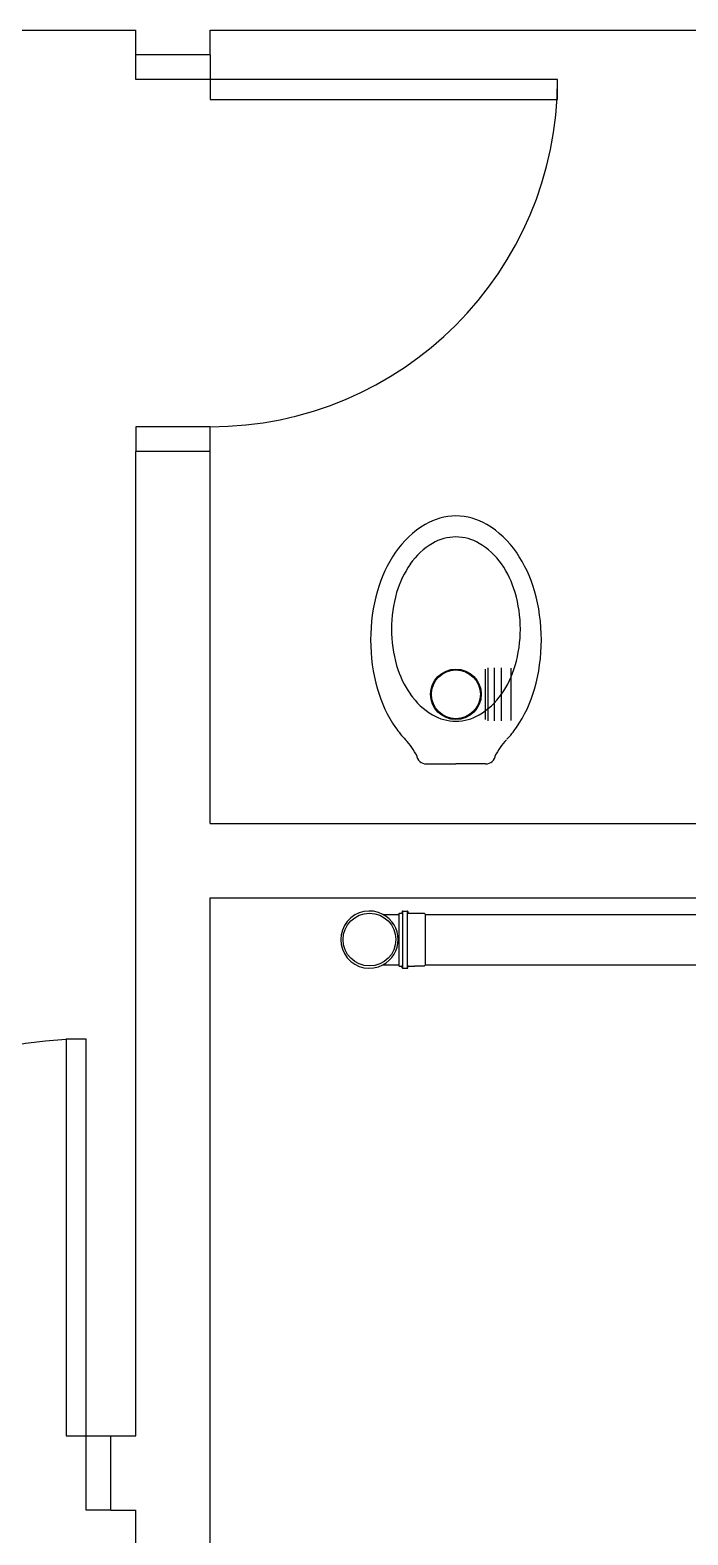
# Model space of a CAD drawing. Extents: x 241 to 398, y 106 to 179.
# Drawn here: x 250.682 to 252.008, y 129.762 to 132.797 of the extents above; entities that cross this region are included whole.
import ezdxf

# ---------------------------------------------------------------- set-up
doc = ezdxf.new("R2010")
doc.units = 0
doc.layers.get('0').update_dxf_attribs({"linetype": 'CONTINUOUS'})
for name, color, linetype in [('ALVVISTA', 8, 'CONTINUOUS'), ('TIGRECAD', 2, 'CONTINUOUS'), ('TINTERNO', 7, 'CONTINUOUS')]:
    doc.layers.add(name, color=color, linetype=linetype)

msp = doc.modelspace()

# ---------------------------------------------------------------- linework, layer by layer
for p, q in [((251.4771, 131.0155, -3.35), (251.4574, 131.0155, -3.35)), ((251.4574, 130.9095, -3.35), (251.4771, 130.9095, -3.35))]:
    msp.add_line(p, q)
at = {"layer": 'ALVVISTA'}
for p, q in [((247.3452, 132.7969, -3.35), (250.8952, 132.7969, -3.35)), ((250.8952, 132.7469, -3.35), (250.8952, 132.7969, -3.35)), ((251.0452, 132.7969, -3.35), (253.0452, 132.7969, -3.35)), ((251.0452, 132.7469, -3.35), (251.0452, 132.7969, -3.35)), ((251.0452, 132.7469, -3.35), (250.8952, 132.7469, -3.35)), ((250.8952, 132.6969, -3.35), (250.8952, 132.7469, -3.35)), ((251.0452, 132.7469, -3.35), (251.0452, 132.6969, -3.35)), ((251.0452, 132.6969, -3.35), (250.8952, 132.6969, -3.35)), ((251.7452, 132.6969, -3.35), (251.0452, 132.6969, -3.35)), ((251.0452, 132.6969, -3.35), (251.0452, 132.6569, -3.35)), ((251.7452, 132.6569, -3.35), (251.7452, 132.6969, -3.35)), ((251.0452, 132.6569, -3.35), (251.7452, 132.6569, -3.35)), ((251.0452, 131.9969, -3.35), (250.8952, 131.9969, -3.35)), ((250.8952, 131.9969, -3.35), (250.8952, 131.9469, -3.35)), ((251.0452, 131.9469, -3.35), (251.0452, 131.9969, -3.35)), ((250.8952, 131.1219, -3.35), (250.8952, 131.9469, -3.35)), ((251.0452, 131.9469, -3.35), (250.8952, 131.9469, -3.35)), ((251.0452, 131.1969, -3.35), (251.0452, 131.9469, -3.35)), ((251.481, 131.3169, -3.35), (251.5406, 131.3169, -3.35)), ((251.6002, 131.3169, -3.35), (251.5406, 131.3169, -3.35)), ((251.0452, 131.1969, -3.35), (253.0452, 131.1969, -3.35)), ((250.8952, 129.9619, -3.35), (250.8952, 131.1219, -3.35)), ((251.0452, 131.0469, -3.35), (253.0452, 131.0469, -3.35)), ((251.0452, 129.8869, -3.35), (251.0452, 131.0469, -3.35)), ((250.7552, 130.7619, -3.35), (250.7552, 129.9619, -3.35)), ((250.7952, 130.7619, -3.35), (250.7552, 130.7619, -3.35)), ((250.7952, 129.9619, -3.35), (250.7952, 130.7619, -3.35)), ((250.7552, 129.9619, -3.35), (250.7952, 129.9619, -3.35)), ((250.7952, 129.8119, -3.35), (250.7952, 129.9619, -3.35)), ((250.7952, 129.9619, -3.35), (250.8452, 129.9619, -3.35)), ((250.8452, 129.8119, -3.35), (250.8452, 129.9619, -3.35)), ((250.8452, 129.9619, -3.35), (250.8952, 129.9619, -3.35)), ((251.0452, 127.9269, -3.35), (251.0452, 129.8869, -3.35)), ((250.8452, 129.8119, -3.35), (250.7952, 129.8119, -3.35)), ((250.8452, 129.8119, -3.35), (250.8952, 129.8119, -3.35)), ((250.8952, 127.9269, -3.35), (250.8952, 129.8119, -3.35))]:
    msp.add_line(p, q, dxfattribs=at)
msp.add_circle((251.5404, 131.4572, -3.35), 0.0493, dxfattribs=at)
for centre, radius, start, end in [((251.0452, 132.6969, -3.35), 0.7, 270, 0), ((251.5406, 131.6962, -3.35), 0.1207, 90, 121.0345), ((251.5406, 131.6962, -3.35), 0.1207, 58.9655, 90), ((251.5779, 131.6342, -3.35), 0.1931, 121.0345, 145.4554), ((251.5033, 131.6342, -3.35), 0.1931, 34.5446, 58.9655), ((251.567, 131.6374, -3.35), 0.1445, 120.646, 145.042), ((251.5404, 131.6822, -3.35), 0.0924, 90, 120.646), ((251.5404, 131.6822, -3.35), 0.0924, 59.354, 90), ((251.5139, 131.6374, -3.35), 0.1445, 34.958, 59.354), ((251.637, 131.5935, -3.35), 0.2648, 145.4554, 164.0842), ((251.609, 131.608, -3.35), 0.1957, 145.042, 163.8499), ((251.4719, 131.608, -3.35), 0.1957, 16.1501, 34.958), ((251.4442, 131.5935, -3.35), 0.2648, 15.9158, 34.5446), ((251.7304, 131.5669, -3.35), 0.3619, 164.0842, 180), ((251.6754, 131.5888, -3.35), 0.2648, 163.8499, 180), ((251.4055, 131.5888, -3.35), 0.2648, 0, 16.1501), ((251.3508, 131.5669, -3.35), 0.3619, 0, 15.9158), ((251.6754, 131.5888, -3.35), 0.2648, 180, 196.1501), ((251.4055, 131.5888, -3.35), 0.2648, 343.8499, 0), ((251.7304, 131.5669, -3.35), 0.3619, 180, 195.9158), ((251.3508, 131.5669, -3.35), 0.3619, 344.0842, 0), ((251.609, 131.5696, -3.35), 0.1957, 196.1501, 214.958), ((251.4719, 131.5696, -3.35), 0.1957, 325.042, 343.8499), ((251.637, 131.5402, -3.35), 0.2648, 195.9158, 214.5446), ((251.567, 131.5402, -3.35), 0.1445, 214.958, 239.354), ((251.5139, 131.5402, -3.35), 0.1445, 300.646, 325.042), ((251.4442, 131.5402, -3.35), 0.2648, 325.4554, 344.0842), ((251.5404, 131.4954, -3.35), 0.0924, 239.354, 270), ((251.5404, 131.4954, -3.35), 0.0924, 270, 300.646), ((251.5779, 131.4996, -3.35), 0.1931, 214.5446, 223.8996), ((251.5033, 131.4996, -3.35), 0.1931, 316.435, 325.4554), ((251.323, 131.2589, -3.35), 0.1576, 27.8937, 42.6874), ((251.7582, 131.2589, -3.35), 0.1576, 137.3126, 152.1063), ((251.481, 131.3369, -3.35), 0.02, 186.211, 270), ((251.6002, 131.3369, -3.35), 0.02, 270, 353.789), ((250.7952, 129.9619, -3.35), 0.8, 90, 180)]:
    msp.add_arc(centre, radius, start, end, dxfattribs=at)
at = {"layer": 'TIGRECAD'}
for p, q in [((251.3935, 131.0133, -3.35), (251.4262, 131.0133, -3.35)), ((251.4262, 130.9092, -3.35), (251.4262, 131.0157, -3.35)), ((251.4262, 131.0157, -3.35), (251.4307, 131.0157, -3.35)), ((251.4324, 131.0194, -3.35), (251.4316, 131.0165, -3.35)), ((251.4334, 131.0201, -3.35), (251.4428, 131.0201, -3.35)), ((251.4334, 130.9058, -3.35), (251.4334, 131.0191, -3.35)), ((251.4428, 130.9058, -3.35), (251.4428, 131.0191, -3.35)), ((251.4438, 131.0192, -3.35), (251.4441, 131.0166, -3.35)), ((251.4451, 131.0157, -3.35), (251.4571, 131.0157, -3.35)), ((251.4571, 131.0157, -3.35), (251.4574, 131.0155, -3.35)), ((251.4771, 131.0155, -3.35), (251.4793, 131.0133, -3.35)), ((251.4793, 131.0133, -3.35), (252.7365, 131.0133, -3.35)), ((251.4793, 130.9117, -3.35), (251.4793, 131.0133, -3.35)), ((251.3935, 130.9117, -3.35), (251.4262, 130.9117, -3.35)), ((251.4262, 130.9092, -3.35), (251.4307, 130.9092, -3.35)), ((251.4324, 130.9056, -3.35), (251.4316, 130.9085, -3.35)), ((251.4334, 130.9048, -3.35), (251.4428, 130.9048, -3.35)), ((251.4438, 130.9057, -3.35), (251.4441, 130.9083, -3.35)), ((251.4451, 130.9092, -3.35), (251.4571, 130.9092, -3.35)), ((251.4571, 130.9092, -3.35), (251.4574, 130.9095, -3.35)), ((251.4771, 130.9095, -3.35), (251.4793, 130.9117, -3.35)), ((251.4793, 130.9117, -3.35), (252.7365, 130.9117, -3.35))]:
    msp.add_line(p, q, dxfattribs=at)
msp.add_circle((251.3662, 130.9625, -3.35), 0.0532, dxfattribs=at)
for centre, radius, start, end in [((251.3662, 130.9625, -3.35), 0.0577, 61.785, 298.215), ((251.3662, 130.9625, -3.35), 0.0577, 298.215, 61.785), ((251.4307, 131.0167, -3.35), 0.001, 270, 345), ((251.4334, 131.0191, -3.35), 0.001, 90, 165), ((251.4428, 131.0191, -3.35), 0.001, 5, 90), ((251.4451, 131.0167, -3.35), 0.001, 185, 270), ((251.4307, 130.9082, -3.35), 0.001, 15, 90), ((251.4334, 130.9058, -3.35), 0.001, 195, 270), ((251.4428, 130.9058, -3.35), 0.001, 270, 355), ((251.4451, 130.9082, -3.35), 0.001, 90, 175)]:
    msp.add_arc(centre, radius, start, end, dxfattribs=at)
at = {"layer": 'TINTERNO'}
for p, q in [((251.6004, 131.4064, -3.35), (251.6004, 131.508, -3.35)), ((251.6057, 131.404, -3.35), (251.6057, 131.5105, -3.35)), ((251.6184, 131.404, -3.35), (251.6184, 131.5105, -3.35)), ((251.6314, 131.5105, -3.35), (251.6314, 131.404, -3.35)), ((251.6316, 131.5102, -3.35), (251.6316, 131.4043, -3.35)), ((251.6514, 131.5102, -3.35), (251.6514, 131.4043, -3.35))]:
    msp.add_line(p, q, dxfattribs=at)
msp.add_circle((251.5404, 131.4572, -3.35), 0.051, dxfattribs=at)

doc.saveas('drawing.dxf')
